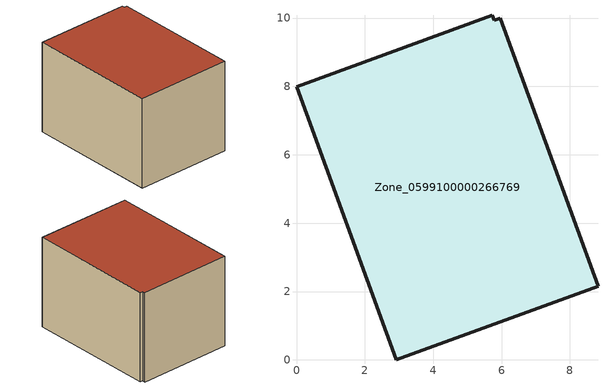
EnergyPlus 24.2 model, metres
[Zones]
Zone_0599100000266769
 floor ground (C_G): 5.96,9.99 8.82,2.16 2.92,0 0,7.99 5.73,10.09 5.78,9.93 z3.91
 wall outside (C_F): 2.92,0 8.82,2.16 5.96,9.99 5.78,9.93 5.73,10.09 0,7.99 2.92,0 z3.91:9.78
 roof outside (C_R): 8.82,2.16 5.96,9.99 5.78,9.93 5.73,10.09 0,7.99 2.92,0 z9.78
[BUILDING]
Pand.0599100000266769: North Axis=0; Terrain=City; Loads Convergence Tolerance Value=0.04; Temperature Convergence Tolerance Value=0.4; Solar Distribution=FullExterior; Maximum Number of Warmup Days=25; Minimum Number of Warmup Days=1
[Site:Location]
Rotterdam.The.Hague.AP_ZH_NLD Design_Conditions: Latitude=51.96; Longitude=4.45; Time Zone=1; Elevation=-4.5
[SITE:GROUNDTEMPERATURE:BUILDINGSURFACE]
18, 18, 18, 18, 18, 18, 18, 18, 18, 18, 18, 18
[MATERIAL] Thermal Absorptance=0.9; Solar Absorptance=0.7; Visible Absorptance=0.7
Name | Roughness | Thickness | Conductivity | Density | Specific Heat
G.TC.1946-1964 | MediumSmooth | 0.15 | 1 | 540 | 1210
F.TC.1946-1964 | Rough | 0.3 | 0.857143 | 1920 | 840
R.TC.1946-1964 | MediumRough | 0.2 | 0.235294 | 1500 | 1000
[CONSTRUCTION]
C_G: G.TC.1946-1964
C_F: F.TC.1946-1964
C_R: R.TC.1946-1964
[ZONE]
Zone_0599100000266769: Type=1; Multiplier=1; Ceiling Height=Autocalculate; Volume=Autocalculate; Floor Area=autocalculate; Part of Total Floor Area=Yes
[ZONEINFILTRATION:DESIGNFLOWRATE]
Infil_Zone_0599100000266769: Zone or ZoneList or Space or SpaceList=Zone_0599100000266769; Schedule=AlwaysOn; Design Flow Rate Calculation Method=Flow/Area; Flow Rate per Floor Area=0.003; Constant Term Coefficient=1; Temperature Term Coefficient=0; Velocity Term Coefficient=0; Velocity Squared Term Coefficient=0
[HVACTEMPLATE:ZONE:IDEALLOADSAIRSYSTEM]
Zone_0599100000266769: Maximum Heating Supply Air Temperature=50; Minimum Cooling Supply Air Temperature=13; Maximum Heating Supply Air Humidity Ratio=0.0156; Minimum Cooling Supply Air Humidity Ratio=0.0077; Heating Limit=NoLimit; Cooling Limit=NoLimit; Dehumidification Control Type=ConstantSensibleHeatRatio; Cooling Sensible Heat Ratio=0.7; Dehumidification Setpoint=60; Humidification Control Type=None; Humidification Setpoint=30; Outdoor Air Method=None; Outdoor Air Flow Rate per Person=0.00944; Outdoor Air Flow Rate per Zone Floor Area=0; Outdoor Air Flow Rate per Zone=0; Demand Controlled Ventilation Type=None; Outdoor Air Economizer Type=NoEconomizer; Heat Recovery Type=None; Sensible Heat Recovery Effectiveness=0.7; Latent Heat Recovery Effectiveness=0.65
[ZONECONTROL:THERMOSTAT]
ThermostatControl_Zone_0599100000266769: Zone or ZoneList=Zone_0599100000266769; Control Type Schedule=DualSetpointControlType; Control 1=Thermostat_Zone_0599100000266769; Temperature Difference Between Cutout And Setpoint=0
[THERMOSTATSETPOINT:DUALSETPOINT]
Thermostat_Zone_0599100000266769: Heating Setpoint Temperature Schedule=HeatingSetpoint_Zone_0599100000266769; Cooling Setpoint Temperature Schedule=CoolingSetpoint_Zone_0599100000266769
[SCHEDULE:COMPACT]
HeatingSetpoint_Zone_0599100000266769: Through: 12/31, For: AllDays, Until: 24:00, 21
CoolingSetpoint_Zone_0599100000266769: Through: 12/31, For: AllDays, Until: 24:00, 24
DualSetpointControlType: Through: 12/31, For: AllDays, Until: 24:00, 4
AlwaysOn: Through: 12/31, For: AllDays, Until: 24:00, 1
